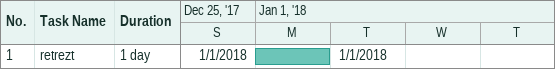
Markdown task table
| ID | Task | Duration | Start | Finish |
|---|---|---|---|---|
| 1 | retrezt | 1d | 2018-01-01 | 2018-01-01 |
